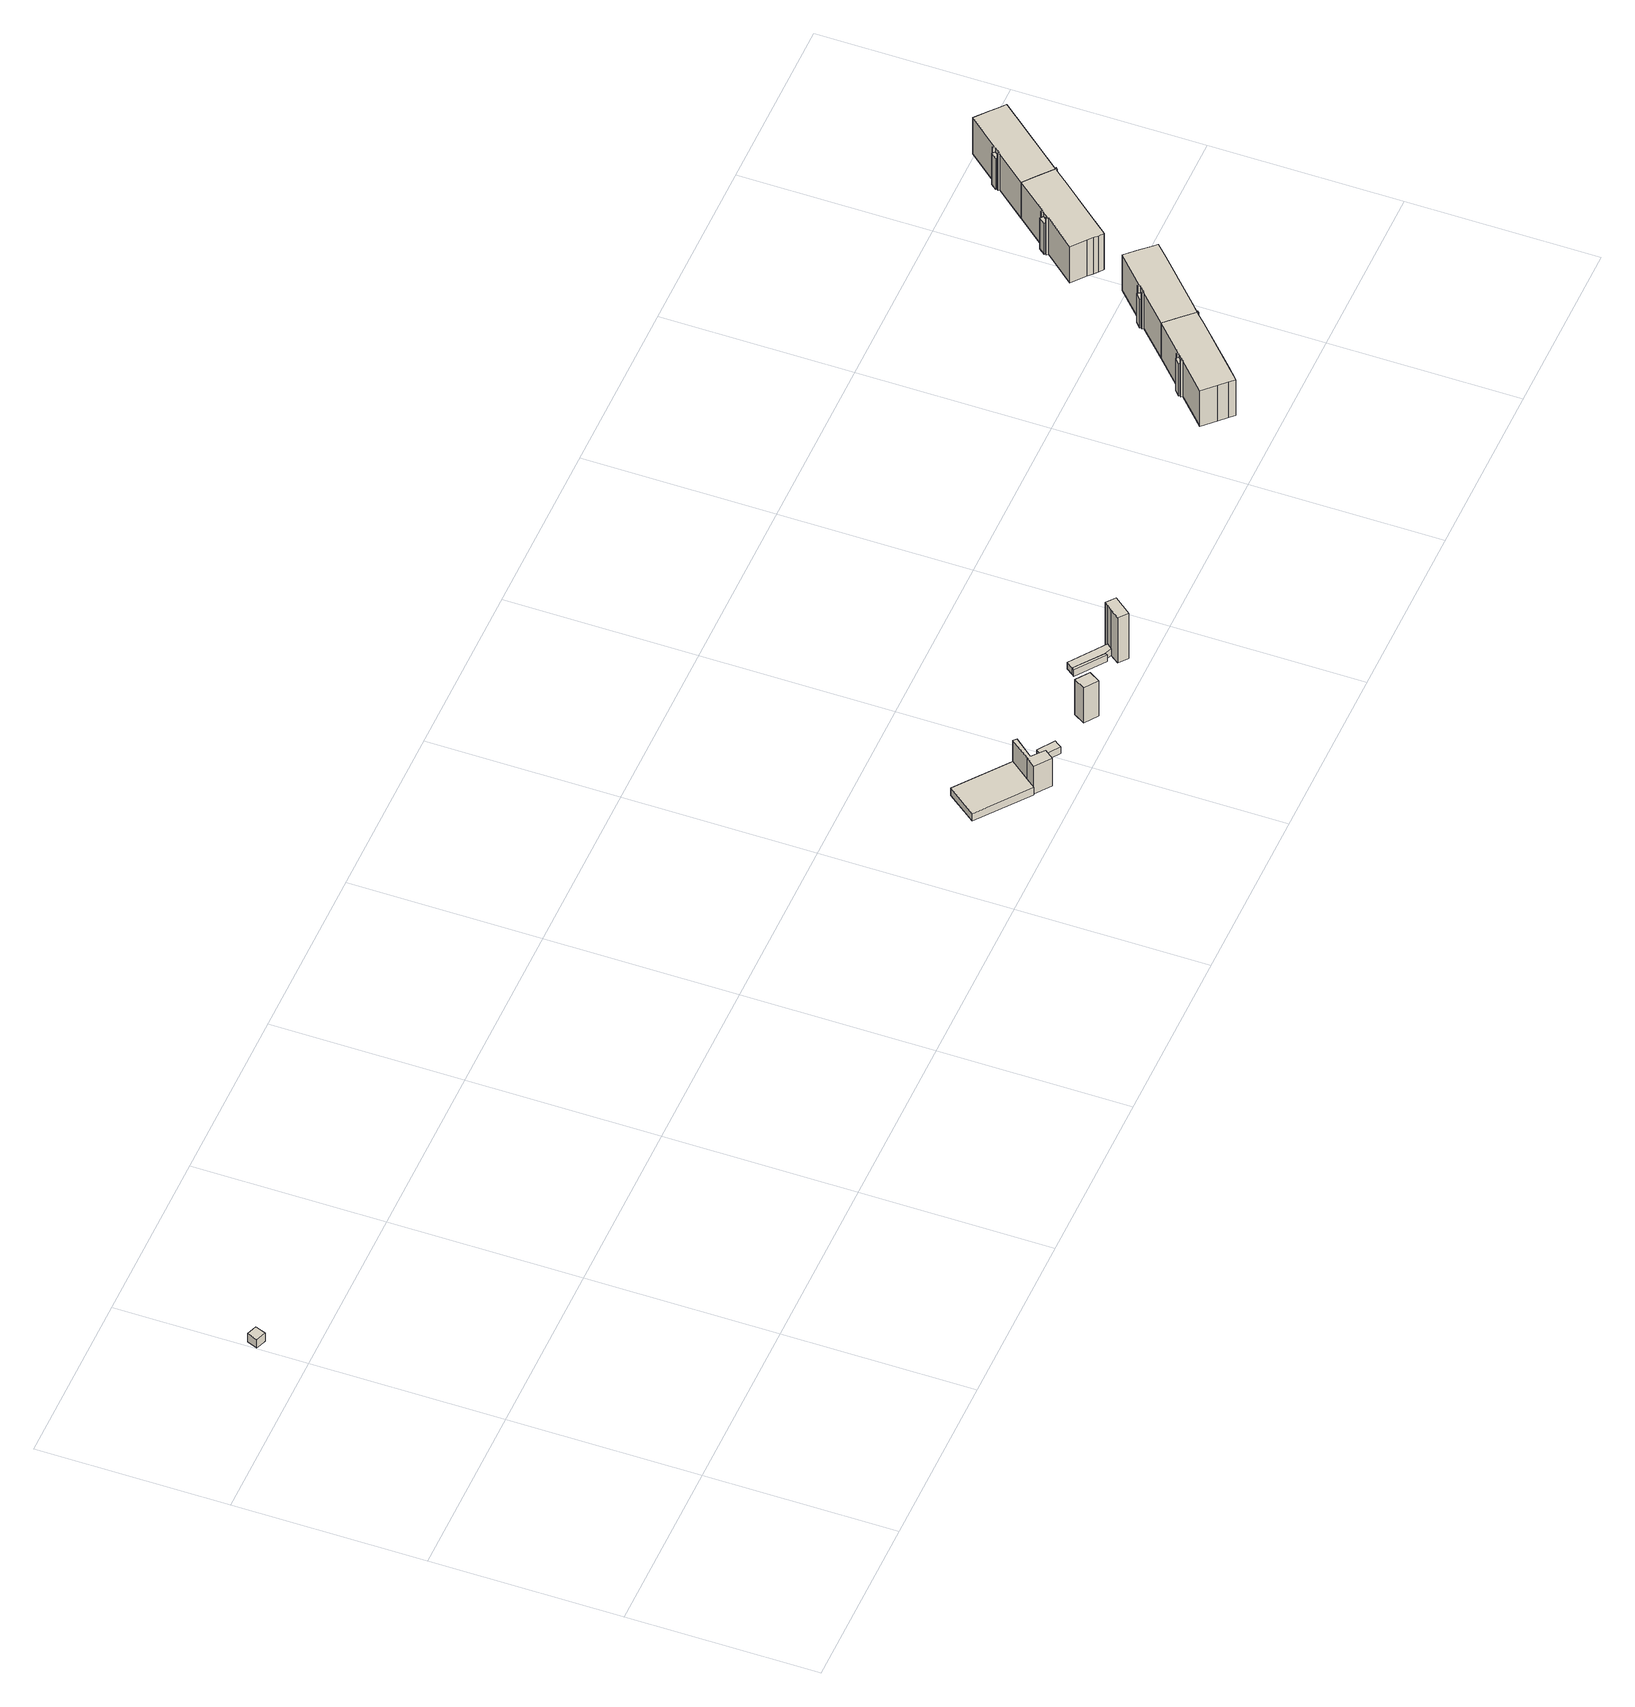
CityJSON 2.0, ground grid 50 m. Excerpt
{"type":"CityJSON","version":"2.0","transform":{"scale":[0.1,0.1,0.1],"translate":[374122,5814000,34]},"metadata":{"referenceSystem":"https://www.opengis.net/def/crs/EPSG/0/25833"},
"CityObjects":{
"building1":{"type":"Building","attributes":{"Gemeindeschluessel":"11000005","BezugspunktDach":"2200","function":"31001_9998","measuredHeight":2.74,"storeysAboveGround":1},"address":[{"country":"Germany","locality":"Berlin","thoroughfareNumber":"100 (7)","thoroughfareName":"Sparnecker Weg"}],"geometry":[{"type":"Solid","lod":"1","boundaries":[[[[0,1,2,3]],[[4,5,6,7]],[[4,7,3,2]],[[5,4,2,1]],[[6,5,1,0]],[[7,6,0,3]]]]}]},
"building2":{"type":"Building","attributes":{"Gemeindeschluessel":"11000005","BezugspunktDach":"2200","function":"31001_1000","measuredHeight":2.51,"storeysAboveGround":1},"address":[{"country":"Germany","locality":"Berlin","thoroughfareNumber":"100","thoroughfareName":"Eichelmatenweg"}],"geometry":[{"type":"Solid","lod":"1","boundaries":[[[[8,9,10,11,12]],[[13,14,15,16,17]],[[13,17,12,11]],[[14,13,11,10]],[[15,14,10,9]],[[16,15,9,8]],[[17,16,8,12]]]]}]},
"building3":{"type":"Building","attributes":{"Gemeindeschluessel":"11000005","BezugspunktDach":"2200","function":"51009_1610","measuredHeight":9.37,"storeysAboveGround":0},"address":[{"country":"Germany","locality":"Berlin"}],"geometry":[{"type":"Solid","lod":"1","boundaries":[[[[18,19,20,21,22,23,24]],[[25,26,27,28,29,30,31]],[[25,31,24,23]],[[26,25,23,22]],[[27,26,22,21]],[[28,27,21,20]],[[29,28,20,19]],[[30,29,19,18]],[[31,30,18,24]]]]}]},
"building4":{"type":"Building","attributes":{"Gemeindeschluessel":"11000005","BezugspunktDach":"2200","function":"31001_2074","measuredHeight":2.44,"storeysAboveGround":1},"address":[{"country":"Germany","locality":"Berlin","thoroughfareNumber":"100 (1)","thoroughfareName":"Eichelmatenweg"}],"geometry":[{"type":"Solid","lod":"1","boundaries":[[[[32,33,34,35,36]],[[37,38,39,40,41]],[[37,41,36,35]],[[38,37,35,34]],[[39,38,34,33]],[[40,39,33,32]],[[41,40,32,36]]]]}]},
"building5":{"type":"Building","attributes":{"Gemeindeschluessel":"11000005","BezugspunktDach":"2200","function":"51009_1610","measuredHeight":11.96,"storeysAboveGround":0},"address":[{"country":"Germany","locality":"Berlin"}],"geometry":[{"type":"Solid","lod":"1","boundaries":[[[[42,43,44,45]],[[46,47,48,49]],[[46,49,45,44]],[[47,46,44,43]],[[48,47,43,42]],[[49,48,42,45]]]]}]},
"building6":{"type":"Building","attributes":{"Gemeindeschluessel":"11000005","BezugspunktDach":"2200","function":"51009_1610","measuredHeight":2.22,"storeysAboveGround":0},"address":[{"country":"Germany","locality":"Berlin"}],"geometry":[{"type":"Solid","lod":"1","boundaries":[[[[50,51,52,53]],[[54,55,56,57]],[[54,57,53,52]],[[55,54,52,51]],[[56,55,51,50]],[[57,56,50,53]]]]}]},
"building7":{"type":"Building","attributes":{"Gemeindeschluessel":"11000005","BezugspunktDach":"2200","function":"31001_1000","measuredHeight":2.15,"storeysAboveGround":1},"address":[{"country":"Germany","locality":"Berlin","thoroughfareNumber":"100 (5)","thoroughfareName":"Eichelmatenweg"}],"geometry":[{"type":"Solid","lod":"1","boundaries":[[[[51,58,59,60,52]],[[61,62,63,55,54]],[[61,54,52,60]],[[62,61,60,59]],[[63,62,59,58]],[[55,63,58,51]],[[54,55,51,52]]]]}]},
"building8":{"type":"Building","attributes":{"Gemeindeschluessel":"11000005","BezugspunktDach":"2200","function":"31001_1000","measuredHeight":16.63,"storeysAboveGround":1},"address":[{"country":"Germany","locality":"Berlin","thoroughfareNumber":"100 (6)","thoroughfareName":"Eichelmatenweg"}],"geometry":[{"type":"Solid","lod":"1","boundaries":[[[[64,65,66,67,68,69]],[[70,71,72,73,74,75]],[[70,75,69,68]],[[71,70,68,67]],[[72,71,67,66]],[[73,72,66,65]],[[74,73,65,64]],[[75,74,64,69]]]]}]},
"building9":{"type":"Building","attributes":{"Gemeindeschluessel":"11000005","BezugspunktDach":"2200","function":"51009_1610","measuredHeight":10.92,"storeysAboveGround":0},"address":[{"country":"Germany","locality":"Berlin"}],"geometry":[{"type":"Solid","lod":"1","boundaries":[[[[76,77,78,79,80,81]],[[82,83,84,85,86,87]],[[82,87,81,80]],[[83,82,80,79]],[[84,83,79,78]],[[85,84,78,77]],[[86,85,77,76]],[[87,86,76,81]]]]}]},
"building10":{"type":"Building","attributes":{"Gemeindeschluessel":"11000005","BezugspunktDach":"2200","function":"31001_1010","measuredHeight":13.72,"storeysAboveGround":3},"address":[{"country":"Germany","locality":"Berlin","thoroughfareNumber":"85","thoroughfareName":"Parkviertelallee"}],"geometry":[{"type":"Solid","lod":"1","boundaries":[[[[88,89,90,91,92,93,94,95,96,97,98,99,100,101,102,103,104,105,106]],[[107,108,86,85,84,83,109,110,111,112,113,114,115,116,117,118,119,120,121]],[[107,121,106,105]],[[108,107,105,104]],[[86,108,104,103]],[[85,86,103,102]],[[84,85,102,101]],[[83,84,101,100]],[[109,83,100,99]],[[110,109,99,98]],[[111,110,98,97]],[[112,111,97,96]],[[113,112,96,95]],[[114,113,95,94]],[[115,114,94,93]],[[116,115,93,92]],[[117,116,92,91]],[[118,117,91,90]],[[119,118,90,89]],[[120,119,89,88]],[[121,120,88,106]]]]}]},
"building11":{"type":"Building","attributes":{"Gemeindeschluessel":"11000005","BezugspunktDach":"2200","function":"51009_1610","measuredHeight":9.76,"storeysAboveGround":0},"address":[{"country":"Germany","locality":"Berlin"}],"geometry":[{"type":"Solid","lod":"1","boundaries":[[[[122,123,124,125,126,127]],[[128,129,130,131,132,133]],[[128,133,127,126]],[[129,128,126,125]],[[130,129,125,124]],[[131,130,124,123]],[[132,131,123,122]],[[133,132,122,127]]]]}]},
"building12":{"type":"Building","attributes":{"Gemeindeschluessel":"11000005","BezugspunktDach":"2200","function":"31001_1010","measuredHeight":13.64,"storeysAboveGround":3},"address":[{"country":"Germany","locality":"Berlin","thoroughfareNumber":"83","thoroughfareName":"Parkviertelallee"}],"geometry":[{"type":"Solid","lod":"1","boundaries":[[[[96,95,134,135,136,137,138,139,140,141,142,143,144,145,146,147,148,149,97]],[[150,151,152,153,154,155,156,157,158,159,160,161,162,163,164,165,113,112,111]],[[150,111,97,149]],[[151,150,149,148]],[[152,151,148,147]],[[153,152,147,146]],[[154,153,146,145]],[[155,154,145,144]],[[156,155,144,143]],[[157,156,143,142]],[[158,157,142,141]],[[159,158,141,140]],[[160,159,140,139]],[[161,160,139,138]],[[162,161,138,137]],[[163,162,137,136]],[[164,163,136,135]],[[165,164,135,134]],[[113,165,134,95]],[[112,113,95,96]],[[111,112,96,97]]]]}]},
"building13":{"type":"Building","attributes":{"Gemeindeschluessel":"11000005","BezugspunktDach":"2200","function":"51009_1610","measuredHeight":10.53,"storeysAboveGround":0},"address":[{"country":"Germany","locality":"Berlin"}],"geometry":[{"type":"Solid","lod":"1","boundaries":[[[[166,167,168,169,170,171]],[[172,173,174,175,176,177]],[[172,177,171,170]],[[173,172,170,169]],[[174,173,169,168]],[[175,174,168,167]],[[176,175,167,166]],[[177,176,166,171]]]]}]},
"building14":{"type":"Building","attributes":{"Gemeindeschluessel":"11000005","BezugspunktDach":"2200","function":"31001_1010","measuredHeight":13.89,"storeysAboveGround":3},"address":[{"country":"Germany","locality":"Berlin","thoroughfareNumber":"89","thoroughfareName":"Parkviertelallee"}],"geometry":[{"type":"Solid","lod":"1","boundaries":[[[[178,179,180,181,182,183,184,185,186,187,188,189,190,191,192,193,194,195,196,197]],[[198,199,200,201,202,203,204,205,206,207,208,209,210,211,212,213,214,215,216,217]],[[198,217,197,196]],[[199,198,196,195]],[[200,199,195,194]],[[201,200,194,193]],[[202,201,193,192]],[[203,202,192,191]],[[204,203,191,190]],[[205,204,190,189]],[[206,205,189,188]],[[207,206,188,187]],[[208,207,187,186]],[[209,208,186,185]],[[210,209,185,184]],[[211,210,184,183]],[[212,211,183,182]],[[213,212,182,181]],[[214,213,181,180]],[[215,214,180,179]],[[216,215,179,178]],[[217,216,178,197]]]]}]},
"building15":{"type":"Building","attributes":{"Gemeindeschluessel":"11000005","BezugspunktDach":"2200","function":"51009_1610","measuredHeight":10.51,"storeysAboveGround":0},"address":[{"country":"Germany","locality":"Berlin"}],"geometry":[{"type":"Solid","lod":"1","boundaries":[[[[218,219,220,221,222,223]],[[224,225,226,227,228,229]],[[224,229,223,222]],[[225,224,222,221]],[[226,225,221,220]],[[227,226,220,219]],[[228,227,219,218]],[[229,228,218,223]]]]}]},
"building16":{"type":"Building","attributes":{"Gemeindeschluessel":"11000005","BezugspunktDach":"2200","function":"31001_1010","measuredHeight":13.88,"storeysAboveGround":3},"address":[{"country":"Germany","locality":"Berlin","thoroughfareNumber":"87","thoroughfareName":"Parkviertelallee"}],"geometry":[{"type":"Solid","lod":"1","boundaries":[[[[187,186,230,231,232,233,234,235,236,237,238,239,240,241,242,243,244,245,188]],[[246,247,248,249,250,251,252,253,254,255,256,257,258,259,260,261,208,207,206]],[[246,206,188,245]],[[247,246,245,244]],[[248,247,244,243]],[[249,248,243,242]],[[250,249,242,241]],[[251,250,241,240]],[[252,251,240,239]],[[253,252,239,238]],[[254,253,238,237]],[[255,254,237,236]],[[256,255,236,235]],[[257,256,235,234]],[[258,257,234,233]],[[259,258,233,232]],[[260,259,232,231]],[[261,260,231,230]],[[208,261,230,186]],[[207,208,186,187]],[[206,207,187,188]]]]}]}
},
"vertices":[
[31,1123,36],[42,1151,36],[14,1161,36],[3,1133,36],[14,1161,8],[42,1151,8],[31,1123,8],[3,1133,8],
[2252,50,162],[2271,75,162],[2313,128,162],[2178,232,162],[2118,154,162],[2178,232,137],[2313,128,137],[2271,75,137],[2252,50,137],[2118,154,137],
[2292,19,234],[2311,44,234],[2279,70,234],[2320,120,234],[2313,128,234],[2271,75,234],[2252,50,234],[2271,75,140],[2313,128,140],[2320,120,140],[2279,70,140],[2311,44,140],[2292,19,140],[2252,50,140],
[2398,40,163],[2405,50,163],[2412,59,163],[2369,89,163],[2356,69,163],[2369,89,141],[2412,59,141],[2405,50,141],[2398,40,141],[2356,69,141],
[2543,1,263],[2561,30,263],[2526,55,263],[2508,25,263],[2526,55,144],[2561,30,144],[2543,1,144],[2508,25,144],
[2715,47,168],[2718,53,168],[2645,109,168],[2640,103,168],[2645,109,146],[2718,53,146],[2715,47,146],[2640,103,146],
[2737,46,168],[2749,60,168],[2658,126,168],[2658,126,146],[2749,60,146],[2737,46,146],
[2744,4,298],[2781,50,298],[2757,69,298],[2749,60,298],[2737,46,298],[2720,23,298],[2737,46,145],[2749,60,145],[2757,69,145],[2781,50,145],[2744,4,145],[2720,23,145],
[3593,210,253],[3596,206,253],[3610,220,253],[3607,223,253],[3604,226,253],[3590,212,253],[3604,226,143],[3607,223,143],[3610,220,143],[3596,206,143],[3593,210,143],[3590,212,143],
[3548,96,264],[3568,76,264],[3580,63,264],[3613,95,264],[3725,202,264],[3752,229,264],[3754,226,264],[3756,228,264],[3722,263,264],[3690,296,264],[3613,223,264],[3610,226,264],[3607,223,264],[3610,220,264],[3596,206,264],[3593,210,264],[3590,207,264],[3593,203,264],[3516,129,264],[3593,203,143],[3590,207,143],[3610,226,143],[3613,223,143],[3690,296,143],[3722,263,143],[3756,228,143],[3754,226,143],[3752,229,143],[3725,202,143],[3613,95,143],[3580,63,143],[3568,76,143],[3548,96,143],[3516,129,143],
[3766,377,241],[3770,373,241],[3784,387,241],[3781,391,241],[3778,394,241],[3764,380,241],[3778,394,144],[3781,391,144],[3784,387,144],[3770,373,144],[3766,377,144],[3764,380,144],
[3758,230,264],[3755,232,264],[3785,260,264],[3895,366,264],[3927,398,264],[3915,410,264],[3896,431,264],[3864,464,264],[3787,390,264],[3784,394,264],[3781,391,264],[3784,387,264],[3770,373,264],[3766,377,264],[3763,374,264],[3767,371,264],[3767,371,143],[3763,374,143],[3766,377,143],[3770,373,143],[3784,387,143],[3781,391,143],[3784,394,143],[3787,390,143],[3864,464,143],[3896,431,143],[3915,410,143],[3927,398,143],[3895,366,143],[3785,260,143],[3755,232,143],[3758,230,143],
[3905,675,254],[3908,671,254],[3921,687,254],[3917,690,254],[3914,693,254],[3901,677,254],[3914,693,149],[3917,690,149],[3921,687,149],[3908,671,149],[3905,675,149],[3901,677,149],
[3873,557,270],[3886,546,270],[3896,537,270],[3908,528,270],[3937,563,270],[4035,679,270],[4061,711,270],[4063,708,270],[4065,710,270],[4027,742,270],[3992,771,270],[3924,690,270],[3920,693,270],[3917,690,270],[3921,687,270],[3908,671,270],[3905,675,270],[3902,672,270],[3906,668,270],[3837,587,270],[3906,668,147],[3902,672,147],[3905,675,147],[3908,671,147],[3921,687,147],[3917,690,147],[3920,693,147],[3924,690,147],[3992,771,147],[4027,742,147],[4065,710,147],[4063,708,147],[4061,711,147],[4035,679,147],[3937,563,147],[3908,528,147],[3896,537,147],[3886,546,147],[3873,557,147],[3837,587,147],
[4059,859,254],[4063,856,254],[4076,871,254],[4072,875,254],[4069,877,254],[4056,862,254],[4069,877,149],[4072,875,149],[4076,871,149],[4063,856,149],[4059,859,149],[4056,862,149],
[4067,712,270],[4064,715,270],[4090,746,270],[4187,862,270],[4217,898,270],[4204,908,270],[4182,927,270],[4147,956,270],[4078,874,270],[4075,878,270],[4072,875,270],[4076,871,270],[4063,856,270],[4059,859,270],[4057,856,270],[4060,853,270],[4060,853,147],[4057,856,147],[4059,859,147],[4063,856,147],[4076,871,147],[4072,875,147],[4075,878,147],[4078,874,147],[4147,956,147],[4182,927,147],[4204,908,147],[4217,898,147],[4187,862,147],[4090,746,147],[4064,715,147],[4067,712,147]
]}
